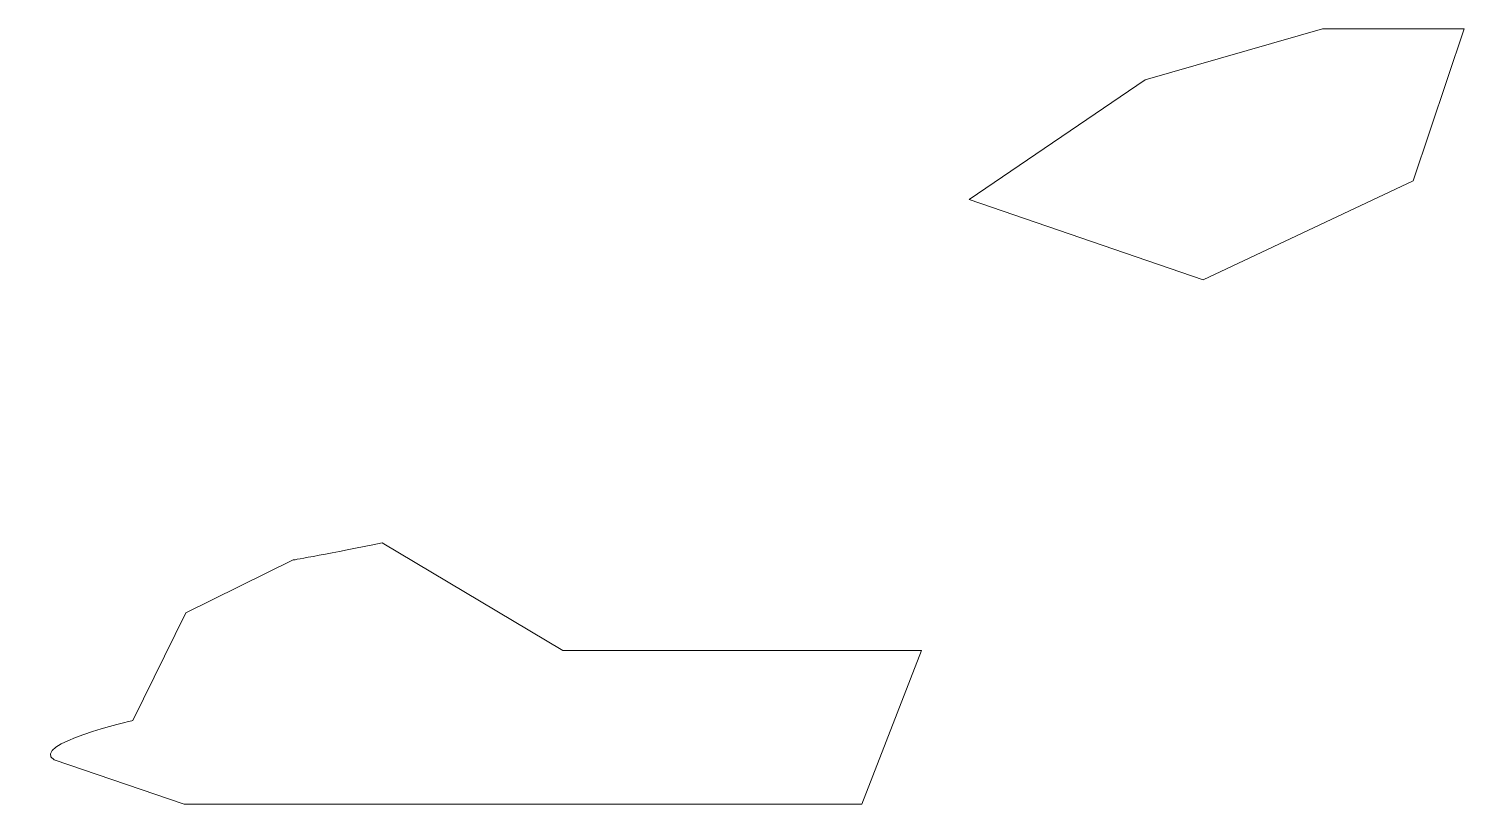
# Model space of a CAD drawing. Extents: x -2 to 9008, y -1000 to 0.
# Drawn here: x 3018.82 to 3027.23, y -638.05 to -633.51 of the extents above; entities that cross this region are included whole.
import ezdxf

# ---------------------------------------------------------------- set-up
doc = ezdxf.new("R2010")
doc.units = 0
doc.header["$MEASUREMENT"] = 0
doc.layers.add('Layer 1', color=7, linetype='Continuous')

# ---------------------------------------------------------------- blocks, each defined once
blk = doc.blocks.new('block 6')
at = {"layer": 'Layer 1', "lineweight": 0}
blk.add_lwpolyline([(3027.23, -633.51), (3026.93, -634.4), (3025.7, -634.98), (3024.33, -634.51), (3025.36, -633.81), (3026.4, -633.51), (3027.23, -633.51)], dxfattribs=at)
blk.add_open_spline([(3024.05, -637.15), (3024.05, -637.15), (3023.7, -638.05), (3023.7, -638.05), (3023.7, -638.05), (3019.73, -638.05), (3019.73, -638.05), (3019.73, -638.05), (3018.97, -637.79), (3018.97, -637.79), (3018.82, -637.7), (3019.43, -637.56), (3019.43, -637.56), (3019.43, -637.56), (3019.74, -636.93), (3019.74, -636.93), (3019.74, -636.93), (3020.37, -636.62), (3020.37, -636.62), (3020.37, -636.62), (3020.6, -636.58), (3020.89, -636.52), (3020.89, -636.52), (3021.95, -637.15), (3021.95, -637.15), (3021.95, -637.15), (3024.05, -637.15), (3024.05, -637.15)], degree=3, knots=[0, 0, 0, 0, 1, 1, 1, 2, 2, 2, 3, 3, 3, 4, 4, 4, 5, 5, 5, 6, 6, 6, 7, 7, 7, 8, 8, 8, 9, 9, 9, 9], dxfattribs=at)
blk = doc.blocks.new('block 5')
at = {"layer": 'Layer 1'}
blk.add_blockref('block 6', (0, 0), dxfattribs=at)

msp = doc.modelspace()

# ---------------------------------------------------------------- block references
at = {"layer": 'Layer 1'}
msp.add_blockref('block 5', (0, 0), dxfattribs=at)

doc.saveas('drawing.dxf')
